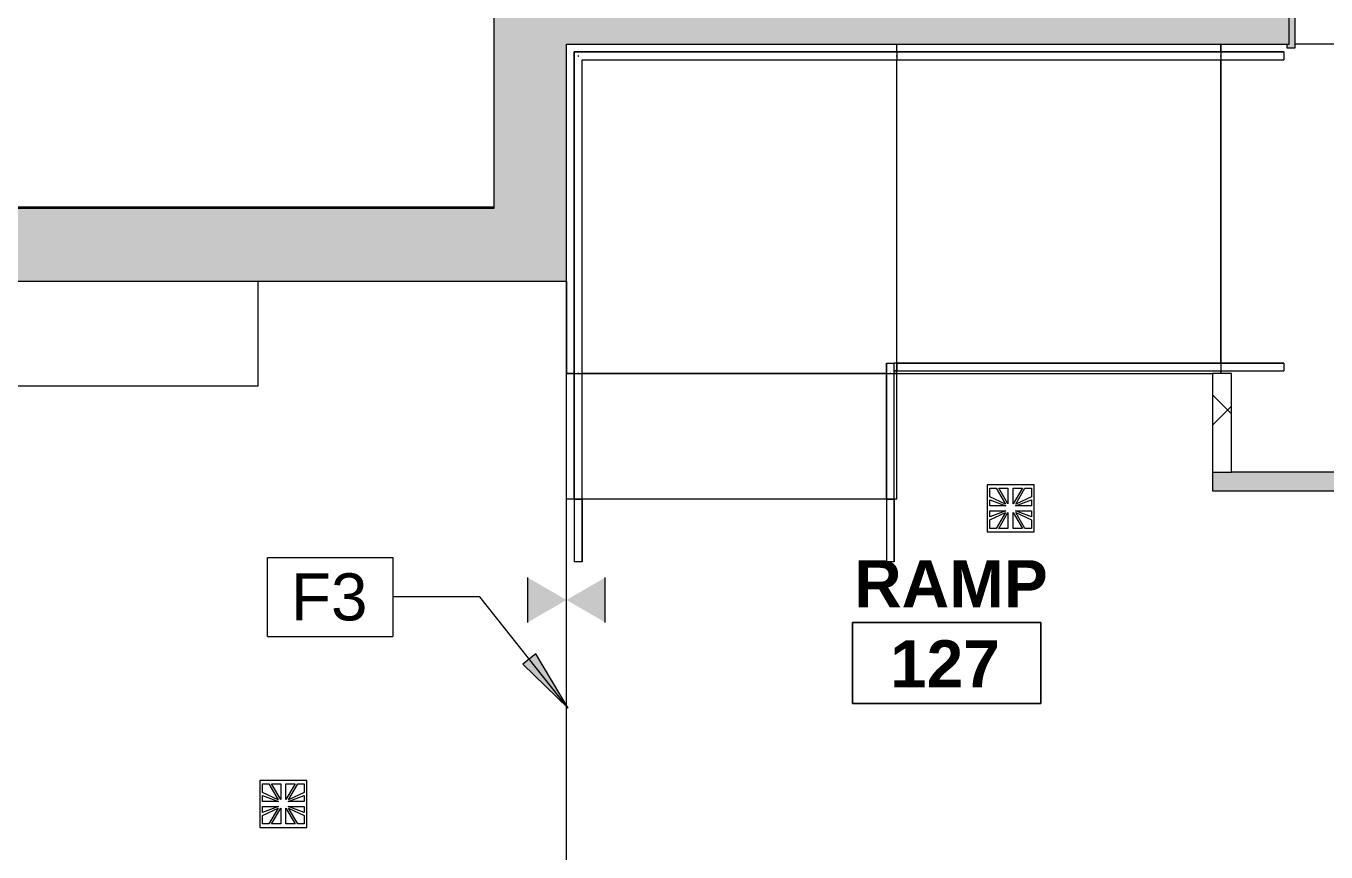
# Model space of a CAD drawing. Header units: inches. Extents: x -1569 to 1282, y -721 to 887.
# Drawn here: x 715.6 to 964.3, y 316.1 to 474 of the extents above; entities that cross this region are included whole.
import ezdxf

# ---------------------------------------------------------------- set-up
doc = ezdxf.new("R2010")
doc.units = ezdxf.units.IN
doc.header["$MEASUREMENT"] = 0
for name, color, linetype, lineweight in [('A-ANNO-KEYN', 231, 'Continuous', 9), ('A-ANNO-NOTE', 131, 'Continuous', 9), ('A-AREA-IDEN', 2, 'Continuous', 9), ('A-DETL', 90, 'Continuous', 13), ('A-DOOR', 31, 'Continuous', 13), ('A-FLOR', 192, 'Continuous', 13), ('A-FLOR-HRAL', 11, 'Continuous', 13), ('A-FLOR-LEVL', 51, 'Continuous', 9), ('A-WALL', 113, 'Continuous', 13), ('A-WALL-PATT', 111, 'Continuous', 13), ('P-SANR-FIXT', 6, 'Continuous', 13)]:
    doc.layers.add(name, color=color, linetype=linetype, lineweight=lineweight)
doc.styles.add('Arial', font='arial.ttf', dxfattribs={"height": 9})
doc.styles.add('Swis721 Lt BT_B', font='', dxfattribs={"height": 9})
doc.styles.get('Swis721 Lt BT_B').set_extended_font_data('Swis721 Lt BT', bold=True)

# ---------------------------------------------------------------- blocks, each defined once
blk = doc.blocks.new('Door - Single - Solid Door 36_ x 84_-7220765-FIRST FLOOR FINISH')
at = {"layer": 'A-DOOR'}
h = blk.add_hatch(color=250, dxfattribs=at)
h.paths.add_polyline_path([(22.12, 7.6), (22.12, -4.78), (21.62, -4.78), (21.62, -6.28), (22.12, -6.28), (22.12, -7.78), (23.62, -7.78), (23.62, -7.03), (23.24, -7.03), (23.24, 6.85), (23.62, 6.85), (23.62, 7.6)], flags=0)
h.paths.add_polyline_path([(-15.63, 7.6), (-15.63, 6.85), (-15.26, 6.85), (-15.26, -7.03), (-15.63, -7.03), (-15.63, -7.78), (-14.13, -7.78), (-14.13, -6.28), (-13.63, -6.28), (-13.63, -4.78), (-14.13, -4.78), (-14.13, 7.6)], flags=0)
at = {"layer": 'A-DOOR', "color": 8, "lineweight": 20}
for p, q in [((-15.63, 7.6), (-14.13, 7.6)), ((-15.63, 6.85), (-15.63, 7.6)), ((-14.13, 7.6), (-14.13, -4.78)), ((22.12, 7.6), (23.62, 7.6)), ((22.12, -4.78), (22.12, 7.6)), ((23.62, 7.6), (23.62, 6.85)), ((-15.26, 6.85), (-15.63, 6.85)), ((-15.26, -7.03), (-15.26, 6.85)), ((23.24, 6.85), (23.24, -7.03)), ((23.62, 6.85), (23.24, 6.85)), ((-14.13, -4.78), (-13.63, -4.78)), ((-13.63, -4.78), (-13.63, -6.28)), ((21.62, -4.78), (22.12, -4.78)), ((21.62, -6.28), (21.62, -4.78)), ((-15.63, -7.03), (-15.26, -7.03)), ((-15.63, -7.78), (-15.63, -7.03)), ((-14.13, -6.28), (-14.13, -7.78)), ((-13.63, -6.28), (-14.13, -6.28)), ((-13.03, -6.8), (-14.01, -7.78)), ((12.42, -32.26), (-13.03, -6.8)), ((22.12, -6.28), (21.62, -6.28)), ((22.12, -7.78), (22.12, -6.28)), ((23.24, -7.03), (23.62, -7.03)), ((23.62, -7.03), (23.62, -7.78)), ((-14.13, -7.78), (-15.63, -7.78)), ((-14.01, -7.78), (11.45, -33.23)), ((23.62, -7.78), (22.12, -7.78)), ((11.45, -33.23), (12.42, -32.26))]:
    blk.add_line(p, q, dxfattribs=at)
at = {"layer": 'A-DOOR', "lineweight": 9}
blk.add_arc((-14.01, -7.78), 36, 315, 0.5, dxfattribs=at)
blk = doc.blocks.new('Floor Drain 9L x 9W - Floor Drain 9L x 9W-V7-FIRST FLOOR FINISH')
at = {"layer": 'P-SANR-FIXT', "lineweight": 9}
for p, q in [((4.5, 4.5), (-4.5, 4.5)), ((-4.5, 4.5), (-4.5, -4.5)), ((-4, 2.21), (-4, 3.83)), ((-4, 3.83), (-2.75, 3.83)), ((-2.75, 3.83), (-0.99, 0.8)), ((-0.5, 0.83), (-2.25, 3.83)), ((-2.25, 3.83), (-0.5, 3.83)), ((-0.5, 3.83), (-0.5, 0.83)), ((0.5, 3.83), (2.25, 3.83)), ((2.25, 3.83), (0.5, 0.83)), ((0.5, 0.83), (0.5, 3.83)), ((0.99, 0.8), (2.75, 3.83)), ((2.75, 3.83), (4, 3.83)), ((4, 3.83), (4, 2.21)), ((4.5, -4.5), (4.5, 4.5)), ((-0.99, 0.8), (-4, 2.21)), ((-4, 1.63), (-0.91, 0.5)), ((-4, 0.5), (-4, 1.63)), ((-0.91, 0.5), (-4, 0.5)), ((0.91, 0.5), (4, 1.63)), ((4, 0.5), (0.91, 0.5)), ((4, 2.21), (0.99, 0.8)), ((4, 1.63), (4, 0.5)), ((-4, -1.63), (-4, -0.5)), ((-4, -0.5), (-0.91, -0.5)), ((-0.91, -0.5), (-4, -1.63)), ((-4, -2.21), (-0.99, -0.8)), ((-4, -3.83), (-4, -2.21)), ((-0.99, -0.8), (-2.75, -3.83)), ((-2.25, -3.83), (-0.5, -0.83)), ((-0.5, -0.83), (-0.5, -3.83)), ((0.5, -3.83), (0.5, -0.83)), ((0.5, -0.83), (2.25, -3.83)), ((4, -1.63), (0.91, -0.5)), ((0.91, -0.5), (4, -0.5)), ((2.75, -3.83), (0.99, -0.8)), ((0.99, -0.8), (4, -2.21)), ((4, -0.5), (4, -1.63)), ((4, -2.21), (4, -3.83)), ((-4.5, -4.5), (4.5, -4.5)), ((-2.75, -3.83), (-4, -3.83)), ((-0.5, -3.83), (-2.25, -3.83)), ((2.25, -3.83), (0.5, -3.83)), ((4, -3.83), (2.75, -3.83))]:
    blk.add_line(p, q, dxfattribs=at)
blk = doc.blocks.new('Top Rail Type - Top Rail_Internal_-7229028-FIRST FLOOR FINISH')
at = {"layer": 'A-FLOR-HRAL', "lineweight": 9}
for p, q in [((944.17, 409.57), (882.17, 409.57)), ((882.17, 408.07), (944.17, 408.07))]:
    blk.add_line(p, q, dxfattribs=at)
at = {"layer": 'A-FLOR-HRAL', "lineweight": 9, "flags": 128}
for points in [[(882.17, 408.73), (882.17, 408.82), (882.17, 408.91)], [(944.17, 408.91), (944.17, 408.82), (944.17, 408.73)]]:
    blk.add_lwpolyline(points, dxfattribs=at)
blk = doc.blocks.new('Top Rail Type - Top Rail_Internal_-V62-FIRST FLOOR FINISH')
at = {"layer": 'A-FLOR-HRAL', "lineweight": 9}
for p, q in [((882.17, 409.57), (882.17, 408.07)), ((882.17, 409.57), (944.17, 409.57)), ((882.17, 408.07), (944.17, 408.07)), ((944.17, 409.57), (944.17, 408.07))]:
    blk.add_line(p, q, dxfattribs=at)
blk = doc.blocks.new('Top Rail Type - Top Rail_Internal_-7229039-FIRST FLOOR FINISH')
at = {"layer": 'A-FLOR-HRAL', "lineweight": 9}
for p, q in [((944.17, 469.08), (882.17, 469.08)), ((882.17, 468.33), (882.17, 468.42)), ((882.17, 468.24), (882.17, 468.33)), ((882.17, 467.58), (944.17, 467.58)), ((944.17, 468.42), (944.17, 468.33)), ((944.17, 468.33), (944.17, 468.24))]:
    blk.add_line(p, q, dxfattribs=at)
blk = doc.blocks.new('Top Rail Type - Top Rail_Internal_-V63-FIRST FLOOR FINISH')
at = {"layer": 'A-FLOR-HRAL', "lineweight": 9}
for p, q in [((882.17, 469.08), (882.17, 468.33)), ((882.17, 469.08), (944.17, 469.08)), ((882.17, 468.33), (882.17, 467.58)), ((882.17, 467.58), (944.17, 467.58)), ((944.17, 469.08), (944.17, 467.58))]:
    blk.add_line(p, q, dxfattribs=at)
blk = doc.blocks.new('Top Rail Type - Top Rail_Internal_-7229068-FIRST FLOOR FINISH')
at = {"layer": 'A-FLOR-HRAL', "lineweight": 9}
for p, q in [((956.17, 469.08), (944.17, 469.08)), ((944.17, 468.33), (944.17, 468.42)), ((944.17, 468.24), (944.17, 468.33)), ((944.17, 467.58), (956.17, 467.58)), ((956.17, 468.42), (956.17, 468.24))]:
    blk.add_line(p, q, dxfattribs=at)
blk = doc.blocks.new('Top Rail Type - Top Rail_Internal_-V64-FIRST FLOOR FINISH')
at = {"layer": 'A-FLOR-HRAL', "lineweight": 9}
for p, q in [((944.17, 469.08), (944.17, 467.58)), ((944.17, 469.08), (956.17, 469.08)), ((944.17, 467.58), (956.17, 467.58)), ((956.17, 469.08), (956.17, 467.58))]:
    blk.add_line(p, q, dxfattribs=at)
blk = doc.blocks.new('Top Rail Type - Top Rail_Internal_-7229142-FIRST FLOOR FINISH')
at = {"layer": 'A-FLOR-HRAL', "lineweight": 9}
for p, q in [((880.17, 407.57), (880.17, 383.57)), ((881.67, 383.57), (881.67, 407.57))]:
    blk.add_line(p, q, dxfattribs=at)
at = {"layer": 'A-FLOR-HRAL', "lineweight": 9, "flags": 128}
for points in [[(880.83, 407.57), (880.92, 407.57), (881.02, 407.57)], [(881.02, 383.57), (880.92, 383.57), (880.83, 383.57)]]:
    blk.add_lwpolyline(points, dxfattribs=at)
blk = doc.blocks.new('Top Rail Type - Top Rail_Internal_-V65-FIRST FLOOR FINISH')
at = {"layer": 'A-FLOR-HRAL', "lineweight": 9}
for p, q in [((880.17, 407.57), (881.67, 407.57)), ((880.17, 383.57), (880.17, 407.57)), ((881.67, 383.57), (881.67, 407.57)), ((880.17, 383.57), (881.67, 383.57))]:
    blk.add_line(p, q, dxfattribs=at)
blk = doc.blocks.new('Top Rail Type - Top Rail_Internal_-7229178-FIRST FLOOR FINISH')
at = {"layer": 'A-FLOR-HRAL', "lineweight": 9}
for p, q in [((820.45, 469.08), (820.45, 407.57)), ((882.17, 469.08), (820.45, 469.08)), ((821.95, 407.57), (821.95, 467.58)), ((821.95, 467.58), (882.17, 467.58)), ((882.17, 468.42), (882.17, 468.33)), ((882.17, 468.33), (882.17, 468.24)), ((821.29, 407.57), (821.1, 407.57))]:
    blk.add_line(p, q, dxfattribs=at)
blk.add_open_spline([(821.29, 468.24), (821.27, 468.25), (821.24, 468.28), (821.2, 468.33), (821.15, 468.38), (821.12, 468.41), (821.1, 468.42)], degree=3, knots=[0.46086968, 0.46086968, 0.46086968, 0.46086968, 0.47916667, 0.5, 0.52083333, 0.53913032, 0.53913032, 0.53913032, 0.53913032], dxfattribs=at)
blk = doc.blocks.new('Top Rail Type - Top Rail_Internal_-V66-FIRST FLOOR FINISH')
at = {"layer": 'A-FLOR-HRAL', "lineweight": 9}
for p, q in [((820.45, 469.08), (882.17, 469.08)), ((820.45, 407.57), (820.45, 469.08)), ((821.95, 467.58), (882.17, 467.58)), ((821.95, 407.57), (821.95, 467.58)), ((882.17, 469.08), (882.17, 468.33)), ((882.17, 468.33), (882.17, 467.58)), ((820.45, 407.57), (821.95, 407.57))]:
    blk.add_line(p, q, dxfattribs=at)
blk = doc.blocks.new('Top Rail Type - Top Rail_Internal_-7229266-FIRST FLOOR FINISH')
at = {"layer": 'A-FLOR-HRAL', "lineweight": 9}
for p, q in [((820.45, 407.57), (820.45, 383.57)), ((821.95, 383.57), (821.95, 407.57))]:
    blk.add_line(p, q, dxfattribs=at)
at = {"layer": 'A-FLOR-HRAL', "lineweight": 9, "flags": 128}
for points in [[(821.1, 407.57), (821.2, 407.57), (821.29, 407.57)], [(821.29, 383.57), (821.2, 383.57), (821.1, 383.57)]]:
    blk.add_lwpolyline(points, dxfattribs=at)
blk = doc.blocks.new('Top Rail Type - Top Rail_Internal_-V67-FIRST FLOOR FINISH')
at = {"layer": 'A-FLOR-HRAL', "lineweight": 9}
for p, q in [((820.45, 407.57), (821.95, 407.57)), ((820.45, 383.57), (820.45, 407.57)), ((821.95, 383.57), (821.95, 407.57)), ((820.45, 383.57), (821.95, 383.57))]:
    blk.add_line(p, q, dxfattribs=at)
blk = doc.blocks.new('Top Rail Type - Top Rail_Internal_-7261297-FIRST FLOOR FINISH')
at = {"layer": 'A-FLOR-HRAL', "lineweight": 9}
for p, q in [((880.17, 409.57), (880.17, 407.57)), ((880.83, 409.57), (881.02, 409.57)), ((881.67, 407.57), (881.67, 409.57)), ((881.02, 407.57), (880.83, 407.57))]:
    blk.add_line(p, q, dxfattribs=at)
blk = doc.blocks.new('Top Rail Type - Top Rail_Internal_-V68-FIRST FLOOR FINISH')
at = {"layer": 'A-FLOR-HRAL', "lineweight": 9}
for p, q in [((880.17, 409.57), (881.67, 409.57)), ((880.17, 407.57), (880.17, 409.57)), ((881.67, 407.57), (881.67, 409.57)), ((880.17, 407.57), (881.67, 407.57))]:
    blk.add_line(p, q, dxfattribs=at)
blk = doc.blocks.new('Top Rail Type - Top Rail_Internal_-7261395-FIRST FLOOR FINISH')
at = {"layer": 'A-FLOR-HRAL', "lineweight": 9}
for p, q in [((956.17, 409.57), (944.17, 409.57)), ((944.17, 408.07), (956.17, 408.07)), ((956.17, 408.91), (956.17, 408.73))]:
    blk.add_line(p, q, dxfattribs=at)
blk = doc.blocks.new('Top Rail Type - Top Rail_Internal_-V69-FIRST FLOOR FINISH')
at = {"layer": 'A-FLOR-HRAL', "lineweight": 9}
for p, q in [((944.17, 409.57), (956.17, 409.57)), ((944.17, 408.07), (956.17, 408.07)), ((956.17, 409.57), (956.17, 408.07))]:
    blk.add_line(p, q, dxfattribs=at)
blk = doc.blocks.new('Top Rail Type - Top Rail_Internal_-7261452-FIRST FLOOR FINISH')
at = {"layer": 'A-FLOR-HRAL', "lineweight": 9}
for p, q in [((882.17, 409.57), (881.67, 409.57)), ((881.67, 408.73), (881.67, 408.91)), ((881.67, 408.07), (882.17, 408.07)), ((882.17, 408.91), (882.17, 408.73))]:
    blk.add_line(p, q, dxfattribs=at)
blk = doc.blocks.new('Top Rail Type - Top Rail_Internal_-V70-FIRST FLOOR FINISH')
at = {"layer": 'A-FLOR-HRAL', "lineweight": 9}
for p, q in [((881.67, 408.07), (881.67, 409.57)), ((882.17, 409.57), (881.67, 409.57)), ((882.17, 408.07), (881.67, 408.07)), ((882.17, 408.07), (882.17, 409.57))]:
    blk.add_line(p, q, dxfattribs=at)
blk = doc.blocks.new('Top Rail Type - Top Rail_Internal_-7261598-FIRST FLOOR FINISH')
at = {"layer": 'A-FLOR-HRAL', "lineweight": 9}
for p, q in [((820.45, 383.57), (820.45, 371.57)), ((821.1, 383.57), (821.29, 383.57)), ((821.95, 371.57), (821.95, 383.57)), ((821.29, 371.57), (821.1, 371.57))]:
    blk.add_line(p, q, dxfattribs=at)
blk = doc.blocks.new('Top Rail Type - Top Rail_Internal_-V71-FIRST FLOOR FINISH')
at = {"layer": 'A-FLOR-HRAL', "lineweight": 9}
for p, q in [((821.95, 383.57), (820.45, 383.57)), ((820.45, 383.57), (820.45, 371.57)), ((821.95, 383.57), (821.95, 371.57)), ((821.95, 371.57), (820.45, 371.57))]:
    blk.add_line(p, q, dxfattribs=at)
blk = doc.blocks.new('Top Rail Type - Top Rail_Internal_-7261631-FIRST FLOOR FINISH')
at = {"layer": 'A-FLOR-HRAL', "lineweight": 9}
for p, q in [((880.17, 383.57), (880.17, 371.57)), ((880.83, 383.57), (881.02, 383.57)), ((881.67, 371.57), (881.67, 383.57)), ((881.02, 371.57), (880.83, 371.57))]:
    blk.add_line(p, q, dxfattribs=at)
blk = doc.blocks.new('Top Rail Type - Top Rail_Internal_-V72-FIRST FLOOR FINISH')
at = {"layer": 'A-FLOR-HRAL', "lineweight": 9}
for p, q in [((881.67, 383.57), (880.17, 383.57)), ((880.17, 383.57), (880.17, 371.57)), ((881.67, 383.57), (881.67, 371.57)), ((881.67, 371.57), (880.17, 371.57))]:
    blk.add_line(p, q, dxfattribs=at)
blk = doc.blocks.new('Room Tag - Room Name and Number-3379422-FIRST FLOOR FINISH')
at = {"layer": 'A-AREA-IDEN'}
for p, q in [((-0.1881, -0.1636), (-0.1881, -0.0018)), ((-0.1881, -0.0018), (0.1869, -0.0018)), ((0.1869, -0.0018), (-0.1881, -0.0018)), ((-0.1881, -0.0018), (-0.1881, -0.1636)), ((0.1869, -0.0018), (0.1869, -0.1636)), ((0.1869, -0.1636), (0.1869, -0.0018)), ((0.1869, -0.1636), (-0.1881, -0.1636)), ((-0.1881, -0.1636), (0.1869, -0.1636))]:
    blk.add_line(p, q, dxfattribs=at)
blk = doc.blocks.new('Finish Transition symbol - Finish Transition symbol-3518232-FIRST FLOOR FINISH')
at = {"layer": 'A-ANNO-NOTE'}
for points in [[(0.0447, 0.0773), (0, 0), (-0.0447, 0.0773)], [(0.0447, -0.0773), (-0.0447, -0.0773), (0, 0)]]:
    blk.add_hatch(color=256, dxfattribs=at).paths.add_polyline_path(points, flags=0)
for p, q in [((0.0447, 0.0773), (-0.0447, 0.0773)), ((-0.0447, -0.0773), (0.0447, -0.0773))]:
    blk.add_line(p, q, dxfattribs=at)
blk = doc.blocks.new('Keynote Tag - Keynote Number - Boxed-135510-FIRST FLOOR FINISH')
at = {"layer": 'A-ANNO-KEYN'}
for p, q in [((-0.125, -0.0792), (-0.125, 0.0781)), ((-0.125, 0.0781), (0.125, 0.0781)), ((0.125, 0.0781), (0.125, -0.0792)), ((-0.125, -0.0792), (0.125, -0.0792))]:
    blk.add_line(p, q, dxfattribs=at)

msp = doc.modelspace()

# ---------------------------------------------------------------- hatches: boundary and pattern name
at = {"layer": 'A-ANNO-KEYN'}
msp.add_hatch(color=256, dxfattribs=at).paths.add_polyline_path([(819.31, 343.58), (813.08, 353.96), (810.61, 351.99)], flags=0)
at = {"layer": 'A-WALL-PATT', "lineweight": 9}
h = msp.add_hatch(color=7, dxfattribs=at)
h.paths.add_polyline_path([(1112.92, 470.58), (1112.92, 484.45), (995.71, 484.45), (995.71, 470.58), (1044.04, 470.58)], flags=0)
h.paths.add_polyline_path([(957.21, 470.58), (957.21, 484.45), (805.07, 484.45), (805.07, 470.58), (956.84, 470.58)], flags=0)
for points in [[(818.95, 425.25), (818.95, 470.58), (805.07, 470.58), (805.07, 425.25), (815.49, 425.25)], [(805.07, 425.25), (805.07, 439.13), (311.85, 439.13), (311.85, 425.25), (769.78, 425.25)], [(1112.92, 385.12), (1112.92, 388.74), (942.55, 388.74), (942.55, 385.12), (1044.04, 385.12)]]:
    msp.add_hatch(color=7, dxfattribs=at).paths.add_polyline_path(points, flags=0)
h = msp.add_hatch(dxfattribs=at)
h.set_pattern_fill('FP_9', color=256, style=0, pattern_type=2)
h.set_pattern_definition([(45, (0, 0), (-8.01223, 8.01223), []), (135, (0, 0), (-8.01223, -8.01223), [])])
h.paths.add_polyline_path([(946.17, 388.74), (946.17, 407.57), (942.55, 407.57), (942.55, 388.74)], flags=0)

# ---------------------------------------------------------------- linework, layer by layer
at = {"layer": 'A-ANNO-KEYN'}
for p, q in [((802.4, 364.86), (785.75, 364.86)), ((819.31, 343.58), (802.4, 364.86)), ((813.08, 353.96), (810.61, 351.99)), ((819.31, 343.58), (813.08, 353.96)), ((810.61, 351.99), (819.31, 343.58))]:
    msp.add_line(p, q, dxfattribs=at)
at = {"layer": 'A-DETL', "lineweight": 9}
msp.add_line((818.95, 311.5), (818.95, 425.25), dxfattribs=at)
at = {"layer": 'A-FLOR'}
for p, q in [((944.17, 470.58), (944.17, 469.08)), ((994.59, 470.58), (958.34, 470.58)), ((944.17, 467.58), (944.17, 409.57)), ((805.07, 439.38), (323.07, 439.38)), ((759.95, 405.25), (759.95, 425.25)), ((818.95, 425.25), (818.95, 407.57)), ((944.17, 408.07), (944.17, 407.57)), ((818.95, 407.57), (820.45, 407.57)), ((821.95, 407.57), (880.17, 407.57)), ((881.67, 407.57), (882.17, 407.57)), ((459.95, 405.25), (759.95, 405.25))]:
    msp.add_line(p, q, dxfattribs=at)
at = {"layer": 'A-FLOR-LEVL'}
for p, q in [((882.17, 469.08), (882.17, 470.58)), ((944.17, 469.08), (944.17, 470.58)), ((882.17, 409.57), (882.17, 467.58)), ((944.17, 409.57), (944.17, 467.58)), ((882.17, 407.57), (882.17, 408.07)), ((944.17, 407.57), (944.17, 408.07)), ((820.45, 407.57), (818.95, 407.57)), ((818.95, 383.57), (818.95, 407.57)), ((880.17, 407.57), (821.95, 407.57)), ((882.17, 407.57), (881.67, 407.57)), ((882.17, 407.57), (942.55, 407.57)), ((882.17, 383.57), (882.17, 407.57)), ((820.45, 383.57), (818.95, 383.57)), ((880.17, 383.57), (821.95, 383.57)), ((882.17, 383.57), (881.67, 383.57))]:
    msp.add_line(p, q, dxfattribs=at)
at = {"layer": 'A-WALL', "color": 8, "lineweight": 20}
for p, q in [((805.07, 484.45), (805.07, 439.13)), ((818.95, 470.58), (956.84, 470.58)), ((818.95, 425.25), (818.95, 470.58)), ((805.07, 439.13), (322.71, 439.13)), ((316.79, 425.25), (818.95, 425.25)), ((942.55, 388.74), (942.55, 385.12)), ((1112.92, 388.74), (946.17, 388.74)), ((942.55, 385.12), (984.92, 385.12))]:
    msp.add_line(p, q, dxfattribs=at)
at = {"layer": 'A-WALL', "lineweight": 9}
msp.add_line((958.34, 470.58), (958.34, 470.58), dxfattribs=at)
at = {"layer": 'A-WALL'}
for p, q in [((946.17, 407.57), (942.55, 407.57)), ((942.55, 407.57), (942.55, 388.74)), ((946.17, 388.74), (946.17, 407.57)), ((942.55, 388.74), (946.17, 388.74))]:
    msp.add_line(p, q, dxfattribs=at)

# ---------------------------------------------------------------- block references
at = {"layer": 'A-ANNO-KEYN', "xscale": 95.99999999999994, "yscale": 95.99999999999994, "zscale": 95.99999999999994}
msp.add_blockref('Keynote Tag - Keynote Number - Boxed-135510-FIRST FLOOR FINISH', (773.75, 364.91), dxfattribs=at)
at = {"layer": 'A-ANNO-NOTE', "xscale": 96.00000000000003, "yscale": 96.00000000000003, "zscale": 96.00000000000003, "rotation": 89.99999999999991}
msp.add_blockref('Finish Transition symbol - Finish Transition symbol-3518232-FIRST FLOOR FINISH', (818.95, 364.27), dxfattribs=at)
at = {"layer": 'A-AREA-IDEN', "xscale": 95.99999999999994, "yscale": 95.99999999999994, "zscale": 95.99999999999994}
msp.add_blockref('Room Tag - Room Name and Number-3379422-FIRST FLOOR FINISH', (891.76, 360.16), dxfattribs=at)
at = {"layer": 'A-DOOR', "rotation": 180}
msp.add_blockref('Door - Single - Solid Door 36_ x 84_-7220765-FIRST FLOOR FINISH', (980.45, 477.43), dxfattribs=at)
at = {"layer": 'A-FLOR-HRAL', "lineweight": 9}
for name in ['Top Rail Type - Top Rail_Internal_-7229178-FIRST FLOOR FINISH', 'Top Rail Type - Top Rail_Internal_-V66-FIRST FLOOR FINISH', 'Top Rail Type - Top Rail_Internal_-7229039-FIRST FLOOR FINISH', 'Top Rail Type - Top Rail_Internal_-V63-FIRST FLOOR FINISH', 'Top Rail Type - Top Rail_Internal_-7229068-FIRST FLOOR FINISH', 'Top Rail Type - Top Rail_Internal_-V64-FIRST FLOOR FINISH', 'Top Rail Type - Top Rail_Internal_-7261297-FIRST FLOOR FINISH', 'Top Rail Type - Top Rail_Internal_-V68-FIRST FLOOR FINISH', 'Top Rail Type - Top Rail_Internal_-7261452-FIRST FLOOR FINISH', 'Top Rail Type - Top Rail_Internal_-V70-FIRST FLOOR FINISH', 'Top Rail Type - Top Rail_Internal_-7229028-FIRST FLOOR FINISH', 'Top Rail Type - Top Rail_Internal_-V62-FIRST FLOOR FINISH', 'Top Rail Type - Top Rail_Internal_-7261395-FIRST FLOOR FINISH', 'Top Rail Type - Top Rail_Internal_-V69-FIRST FLOOR FINISH', 'Top Rail Type - Top Rail_Internal_-7229266-FIRST FLOOR FINISH', 'Top Rail Type - Top Rail_Internal_-V67-FIRST FLOOR FINISH', 'Top Rail Type - Top Rail_Internal_-7229142-FIRST FLOOR FINISH', 'Top Rail Type - Top Rail_Internal_-V65-FIRST FLOOR FINISH', 'Top Rail Type - Top Rail_Internal_-7261598-FIRST FLOOR FINISH', 'Top Rail Type - Top Rail_Internal_-V71-FIRST FLOOR FINISH', 'Top Rail Type - Top Rail_Internal_-7261631-FIRST FLOOR FINISH', 'Top Rail Type - Top Rail_Internal_-V72-FIRST FLOOR FINISH']:
    msp.add_blockref(name, (0, 0), dxfattribs=at)
at = {"layer": 'P-SANR-FIXT', "lineweight": 9}
for p in [(903.92, 381.8), (764.79, 325.25)]:
    msp.add_blockref('Floor Drain 9L x 9W - Floor Drain 9L x 9W-V7-FIRST FLOOR FINISH', p, dxfattribs=at)

# ---------------------------------------------------------------- texts
at = {"layer": 'A-ANNO-KEYN', "insert": (766.22, 369.36), "char_height": 9, "width": 17.877, "attachment_point": 1, "style": 'Arial'}
msp.add_mtext('F3', dxfattribs=at)
at = {"layer": 'A-AREA-IDEN', "char_height": 9, "attachment_point": 1, "style": 'Swis721 Lt BT_B'}
for s, insert, width in [('RAMP', (874.01, 371.88), 42.723), ('127', (880.87, 356.56), 25.452)]:
    msp.add_mtext(s, dxfattribs=dict(at, insert=insert, width=width))

doc.saveas('drawing.dxf')
